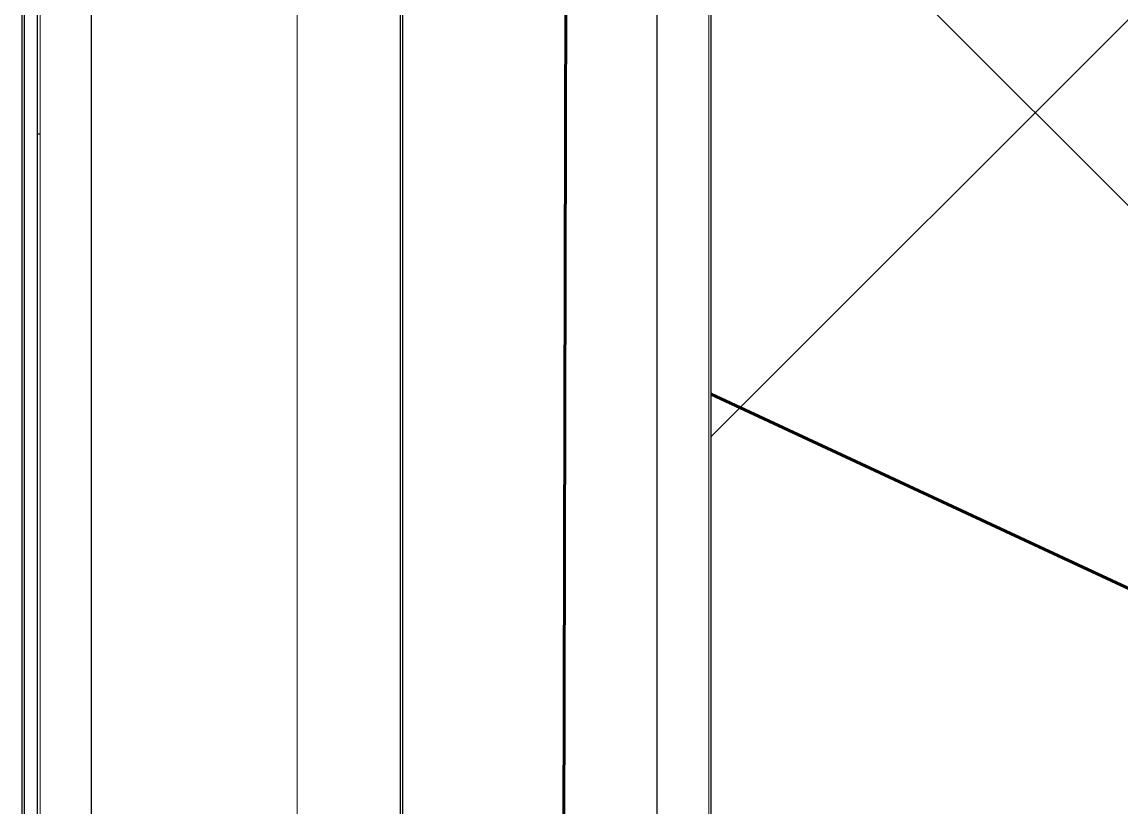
# Model space of a CAD drawing. Header units: millimetres. Extents: x -164500 to 426394, y -23753 to 102118.
# Drawn here: x 107167.7 to 107595.4, y 2626.6 to 2932 of the extents above; entities that cross this region are included whole.
import ezdxf

# ---------------------------------------------------------------- set-up
doc = ezdxf.new("R2010")
doc.units = ezdxf.units.MM
for name, color, linetype, lineweight in [('0) шлифовка', 5, 'Continuous', 60), ('1.4) Плинтус ПЛ-4', 6, 'Continuous', 60), ('5.2) Л-1 Линолеум', 100, 'Continuous', 30), ('7.1) НЗ Стяжка на теплый пол', 160, 'Continuous', 30), ('A-FLOR', 7, 'Continuous', 9), ('A-GENM-3', 7, 'Continuous', 5), ('Оси', 7, 'Continuous', 9)]:
    doc.layers.add(name, color=color, linetype=linetype, lineweight=lineweight)
doc.layers.add('2) защита вин плитк', color=6, linetype='Continuous')
doc.layers.add('3.2.1) Нал-ой пол 4 вып', color=3, linetype='Continuous')

# ---------------------------------------------------------------- blocks, each defined once
blk = doc.blocks.new('Рисунок_горы - Рисунок_горы-31934381-Объем проектирования 1 этажа')
at = {"layer": 'A-GENM-3'}
for p, q in [((107109, 5509.4), (107109, 170.32)), ((107109, 3083.45), (107109, 3033.81)), ((107109, 3033.81), (107109, 3083.45)), ((107109, 3033.81), (107109, 3004.08)), ((107109, 3004.08), (107109, 3033.81)), ((107109, 2625.28), (107109, 2998.2)), ((107109, 2972.51), (107109, 2902.91)), ((107109, 2902.91), (107109, 2510.33))]:
    blk.add_line(p, q, dxfattribs=at)
for points, knots in [([(107109, 3004.08), (107109, 3004.08), (107109, 2992.62), (107109, 2987.65), (107109, 2972.51)], [0.125, 0.125, 0.125, 0.125, 0.12500001, 0.1875, 0.1875, 0.1875, 0.1875]), ([(107109, 2998.2), (107109, 2998.2), (107109, 2997.66), (107109, 2997.06), (107109, 2996.39)], [0.835820896, 0.835820896, 0.835820896, 0.835820896, 0.835820906, 0.837321988, 0.837321988, 0.837321988, 0.837321988])]:
    blk.add_open_spline(points, degree=3, knots=knots, dxfattribs=at)
for points in [[(107109, 2999.65), (107109, 3001.03), (107109, 3002.49), (107109, 3004.08)], [(107109, 2999.62), (107109, 2999.63), (107109, 2999.64), (107109, 2999.65)], [(107109, 2999.59), (107109, 2999.6), (107109, 2999.61), (107109, 2999.62)], [(107109, 2999.58), (107109, 2999.58), (107109, 2999.59), (107109, 2999.59)], [(107109, 2999.55), (107109, 2999.56), (107109, 2999.57), (107109, 2999.58)], [(107109, 2999.52), (107109, 2999.53), (107109, 2999.54), (107109, 2999.55)], [(107109, 2999.47), (107109, 2999.49), (107109, 2999.5), (107109, 2999.52)], [(107109, 2999.43), (107109, 2999.44), (107109, 2999.46), (107109, 2999.47)], [(107109, 2999.37), (107109, 2999.39), (107109, 2999.41), (107109, 2999.43)], [(107109, 2999.32), (107109, 2999.34), (107109, 2999.35), (107109, 2999.37)], [(107109, 2999.29), (107109, 2999.3), (107109, 2999.31), (107109, 2999.32)], [(107109, 2999.15), (107109, 2999.2), (107109, 2999.24), (107109, 2999.29)], [(107109, 2999.09), (107109, 2999.11), (107109, 2999.13), (107109, 2999.15)], [(107109, 2999.06), (107109, 2999.07), (107109, 2999.08), (107109, 2999.09)], [(107109, 2998.84), (107109, 2998.91), (107109, 2998.99), (107109, 2999.06)], [(107109, 2998.81), (107109, 2998.82), (107109, 2998.83), (107109, 2998.84)], [(107109, 2998.77), (107109, 2998.78), (107109, 2998.8), (107109, 2998.81)], [(107109, 2998.22), (107109, 2998.4), (107109, 2998.58), (107109, 2998.77)], [(107109, 2998.02), (107109, 2998.08), (107109, 2998.15), (107109, 2998.22)], [(107109, 2997.97), (107109, 2997.99), (107109, 2998), (107109, 2998.02)], [(107109, 2997.93), (107109, 2997.95), (107109, 2997.96), (107109, 2997.97)], [(107109, 2997.9), (107109, 2997.91), (107109, 2997.92), (107109, 2997.93)], [(107109, 2997.86), (107109, 2997.87), (107109, 2997.89), (107109, 2997.9)], [(107109, 2997.2), (107109, 2997.42), (107109, 2997.64), (107109, 2997.86)], [(107109, 2997.17), (107109, 2997.18), (107109, 2997.19), (107109, 2997.2)], [(107109, 2997.14), (107109, 2997.15), (107109, 2997.16), (107109, 2997.17)], [(107109, 2997.13), (107109, 2997.13), (107109, 2997.14), (107109, 2997.14)], [(107109, 2997.1), (107109, 2997.11), (107109, 2997.12), (107109, 2997.13)], [(107109, 2997.07), (107109, 2997.08), (107109, 2997.09), (107109, 2997.1)], [(107109, 2997.04), (107109, 2997.05), (107109, 2997.06), (107109, 2997.07)], [(107109, 2997.01), (107109, 2997.02), (107109, 2997.03), (107109, 2997.04)], [(107109, 2996.99), (107109, 2997), (107109, 2997.01), (107109, 2997.01)], [(107109, 2996.94), (107109, 2996.96), (107109, 2996.97), (107109, 2996.99)], [(107109, 2996.89), (107109, 2996.91), (107109, 2996.93), (107109, 2996.94)], [(107109, 2996.86), (107109, 2996.87), (107109, 2996.88), (107109, 2996.89)], [(107109, 2996.74), (107109, 2996.78), (107109, 2996.82), (107109, 2996.86)], [(107109, 2996.6), (107109, 2996.64), (107109, 2996.69), (107109, 2996.74)], [(107109, 2996.58), (107109, 2996.59), (107109, 2996.59), (107109, 2996.6)], [(107109, 2996.57), (107109, 2996.57), (107109, 2996.58), (107109, 2996.58)], [(107109, 2996.32), (107109, 2996.4), (107109, 2996.49), (107109, 2996.57)], [(107109, 2996.39), (107109, 2996.34), (107109, 2996.29), (107109, 2996.25)], [(107109, 2996.31), (107109, 2996.31), (107109, 2996.32), (107109, 2996.32)], [(107109, 2996.29), (107109, 2996.3), (107109, 2996.3), (107109, 2996.31)], [(107109, 2996.28), (107109, 2996.28), (107109, 2996.29), (107109, 2996.29)], [(107109, 2996.27), (107109, 2996.27), (107109, 2996.28), (107109, 2996.28)], [(107109, 2996.25), (107109, 2996.26), (107109, 2996.26), (107109, 2996.27)], [(107109, 2996.25), (107109, 2996.24), (107109, 2996.23), (107109, 2996.22)], [(107109, 2996.24), (107109, 2996.24), (107109, 2996.25), (107109, 2996.25)], [(107109, 2996.22), (107109, 2996.23), (107109, 2996.23), (107109, 2996.24)], [(107109, 2996.22), (107109, 2996.21), (107109, 2996.2), (107109, 2996.18)], [(107109, 2996.21), (107109, 2996.22), (107109, 2996.22), (107109, 2996.22)], [(107109, 2996.2), (107109, 2996.2), (107109, 2996.21), (107109, 2996.21)], [(107109, 2996.18), (107109, 2996.19), (107109, 2996.19), (107109, 2996.2)], [(107109, 2996.18), (107109, 2996.17), (107109, 2996.16), (107109, 2996.15)], [(107109, 2996.17), (107109, 2996.17), (107109, 2996.18), (107109, 2996.18)], [(107109, 2996.16), (107109, 2996.16), (107109, 2996.17), (107109, 2996.17)], [(107109, 2996.14), (107109, 2996.15), (107109, 2996.15), (107109, 2996.16)], [(107109, 2996.15), (107109, 2996.14), (107109, 2996.14), (107109, 2996.13)], [(107109, 2996.13), (107109, 2996.13), (107109, 2996.14), (107109, 2996.14)], [(107109, 2996.13), (107109, 2995.83), (107109, 2995.53), (107109, 2995.21)], [(107109, 2996.11), (107109, 2996.12), (107109, 2996.12), (107109, 2996.13)], [(107109, 2996.1), (107109, 2996.11), (107109, 2996.11), (107109, 2996.11)], [(107109, 2996.09), (107109, 2996.09), (107109, 2996.1), (107109, 2996.1)], [(107109, 2996.07), (107109, 2996.08), (107109, 2996.08), (107109, 2996.09)], [(107109, 2996.06), (107109, 2996.06), (107109, 2996.07), (107109, 2996.07)], [(107109, 2996.05), (107109, 2996.05), (107109, 2996.06), (107109, 2996.06)], [(107109, 2996.03), (107109, 2996.04), (107109, 2996.04), (107109, 2996.05)], [(107109, 2996.02), (107109, 2996.02), (107109, 2996.03), (107109, 2996.03)], [(107109, 2996), (107109, 2996.01), (107109, 2996.01), (107109, 2996.02)], [(107109, 2995.99), (107109, 2996), (107109, 2996), (107109, 2996)], [(107109, 2995.98), (107109, 2995.98), (107109, 2995.99), (107109, 2995.99)], [(107109, 2995.96), (107109, 2995.97), (107109, 2995.97), (107109, 2995.98)], [(107109, 2995.95), (107109, 2995.95), (107109, 2995.96), (107109, 2995.96)], [(107109, 2995.94), (107109, 2995.94), (107109, 2995.95), (107109, 2995.95)], [(107109, 2995.92), (107109, 2995.93), (107109, 2995.93), (107109, 2995.94)], [(107109, 2995.91), (107109, 2995.91), (107109, 2995.92), (107109, 2995.92)], [(107109, 2995.9), (107109, 2995.9), (107109, 2995.9), (107109, 2995.91)], [(107109, 2995.88), (107109, 2995.89), (107109, 2995.89), (107109, 2995.9)], [(107109, 2995.87), (107109, 2995.87), (107109, 2995.88), (107109, 2995.88)], [(107109, 2995.85), (107109, 2995.86), (107109, 2995.86), (107109, 2995.87)], [(107109, 2995.84), (107109, 2995.85), (107109, 2995.85), (107109, 2995.85)], [(107109, 2991.95), (107109, 2993.24), (107109, 2994.52), (107109, 2995.84)], [(107109, 2995.21), (107109, 2995.2), (107109, 2995.2), (107109, 2995.19)], [(107109, 2995.19), (107109, 2995.18), (107109, 2995.17), (107109, 2995.17)], [(107109, 2995.17), (107109, 2995.16), (107109, 2995.15), (107109, 2995.14)], [(107109, 2995.14), (107109, 2995.14), (107109, 2995.14), (107109, 2995.13)], [(107109, 2995.13), (107109, 2995.12), (107109, 2995.1), (107109, 2995.09)], [(107109, 2995.09), (107109, 2994.75), (107109, 2994.39), (107109, 2994.03)], [(107109, 2994.03), (107109, 2993.95), (107109, 2993.87), (107109, 2993.79)], [(107109, 2993.79), (107109, 2993.77), (107109, 2993.76), (107109, 2993.75)], [(107109, 2993.75), (107109, 2993.74), (107109, 2993.73), (107109, 2993.73)], [(107109, 2993.73), (107109, 2993.66), (107109, 2993.6), (107109, 2993.54)], [(107109, 2993.54), (107109, 2993.53), (107109, 2993.52), (107109, 2993.52)], [(107109, 2993.52), (107109, 2993.5), (107109, 2993.48), (107109, 2993.47)], [(107109, 2993.47), (107109, 2993.43), (107109, 2993.38), (107109, 2993.34)], [(107109, 2993.34), (107109, 2993.33), (107109, 2993.33), (107109, 2993.32)], [(107109, 2993.32), (107109, 2993.3), (107109, 2993.29), (107109, 2993.28)], [(107109, 2993.28), (107109, 2993.26), (107109, 2993.25), (107109, 2993.23)], [(107109, 2993.23), (107109, 2993.22), (107109, 2993.2), (107109, 2993.19)], [(107109, 2993.19), (107109, 2993.18), (107109, 2993.17), (107109, 2993.15)], [(107109, 2993.15), (107109, 2993.15), (107109, 2993.14), (107109, 2993.13)], [(107109, 2993.13), (107109, 2993.12), (107109, 2993.11), (107109, 2993.1)], [(107109, 2993.1), (107109, 2993.1), (107109, 2993.1), (107109, 2993.09)], [(107109, 2993.09), (107109, 2993.08), (107109, 2993.07), (107109, 2993.07)], [(107109, 2993.07), (107109, 2993.06), (107109, 2993.05), (107109, 2993.04)], [(107109, 2993.04), (107109, 2991.82), (107109, 2990.5), (107109, 2989.13)], [(107109, 2991.92), (107109, 2991.93), (107109, 2991.94), (107109, 2991.95)], [(107109, 2991.89), (107109, 2991.9), (107109, 2991.91), (107109, 2991.92)], [(107109, 2991.88), (107109, 2991.89), (107109, 2991.89), (107109, 2991.89)], [(107109, 2991.85), (107109, 2991.86), (107109, 2991.87), (107109, 2991.88)], [(107109, 2991.83), (107109, 2991.84), (107109, 2991.85), (107109, 2991.85)], [(107109, 2991.79), (107109, 2991.8), (107109, 2991.81), (107109, 2991.83)], [(107109, 2991.75), (107109, 2991.76), (107109, 2991.77), (107109, 2991.79)], [(107109, 2991.69), (107109, 2991.71), (107109, 2991.73), (107109, 2991.75)], [(107109, 2991.65), (107109, 2991.67), (107109, 2991.68), (107109, 2991.69)], [(107109, 2991.63), (107109, 2991.64), (107109, 2991.64), (107109, 2991.65)], [(107109, 2991.49), (107109, 2991.54), (107109, 2991.58), (107109, 2991.63)], [(107109, 2991.44), (107109, 2991.46), (107109, 2991.48), (107109, 2991.49)], [(107109, 2991.41), (107109, 2991.42), (107109, 2991.43), (107109, 2991.44)], [(107109, 2991.21), (107109, 2991.28), (107109, 2991.35), (107109, 2991.41)], [(107109, 2991.19), (107109, 2991.19), (107109, 2991.2), (107109, 2991.21)], [(107109, 2991.15), (107109, 2991.16), (107109, 2991.17), (107109, 2991.19)], [(107109, 2990.63), (107109, 2990.81), (107109, 2990.98), (107109, 2991.15)], [(107109, 2990.45), (107109, 2990.51), (107109, 2990.57), (107109, 2990.63)], [(107109, 2990.41), (107109, 2990.42), (107109, 2990.43), (107109, 2990.45)], [(107109, 2990.36), (107109, 2990.38), (107109, 2990.39), (107109, 2990.41)], [(107109, 2990.34), (107109, 2990.35), (107109, 2990.36), (107109, 2990.36)], [(107109, 2990.3), (107109, 2990.31), (107109, 2990.32), (107109, 2990.34)], [(107109, 2989.66), (107109, 2989.87), (107109, 2990.09), (107109, 2990.3)], [(107109, 2989.63), (107109, 2989.64), (107109, 2989.65), (107109, 2989.66)], [(107109, 2989.6), (107109, 2989.61), (107109, 2989.62), (107109, 2989.63)], [(107109, 2989.59), (107109, 2989.6), (107109, 2989.6), (107109, 2989.6)], [(107109, 2989.56), (107109, 2989.57), (107109, 2989.58), (107109, 2989.59)], [(107109, 2989.54), (107109, 2989.55), (107109, 2989.55), (107109, 2989.56)], [(107109, 2989.51), (107109, 2989.52), (107109, 2989.53), (107109, 2989.54)], [(107109, 2989.48), (107109, 2989.49), (107109, 2989.5), (107109, 2989.51)], [(107109, 2989.45), (107109, 2989.46), (107109, 2989.47), (107109, 2989.48)], [(107109, 2989.41), (107109, 2989.43), (107109, 2989.44), (107109, 2989.45)], [(107109, 2989.36), (107109, 2989.38), (107109, 2989.39), (107109, 2989.41)], [(107109, 2989.33), (107109, 2989.34), (107109, 2989.35), (107109, 2989.36)], [(107109, 2989.21), (107109, 2989.25), (107109, 2989.29), (107109, 2989.33)], [(107109, 2989.07), (107109, 2989.12), (107109, 2989.16), (107109, 2989.21)], [(107109, 2989.13), (107109, 2989.12), (107109, 2989.12), (107109, 2989.11)], [(107109, 2989.11), (107109, 2989.11), (107109, 2989.11), (107109, 2989.1)], [(107109, 2989.1), (107109, 2989.1), (107109, 2989.09), (107109, 2989.09)], [(107109, 2989.09), (107109, 2989.08), (107109, 2989.08), (107109, 2989.07)], [(107109, 2989.07), (107109, 2989.07), (107109, 2989.06), (107109, 2989.06)], [(107109, 2989.06), (107109, 2989.06), (107109, 2989.07), (107109, 2989.07)], [(107109, 2989.06), (107109, 2989.05), (107109, 2989.05), (107109, 2989.04)], [(107109, 2989.04), (107109, 2989.05), (107109, 2989.05), (107109, 2989.06)], [(107109, 2989.04), (107109, 2989.04), (107109, 2989.03), (107109, 2989.03)], [(107109, 2988.79), (107109, 2988.88), (107109, 2988.96), (107109, 2989.04)], [(107109, 2989.03), (107109, 2989.02), (107109, 2989.02), (107109, 2989.02)], [(107109, 2989.02), (107109, 2989.01), (107109, 2989.01), (107109, 2989)], [(107109, 2989), (107109, 2989), (107109, 2988.99), (107109, 2988.99)], [(107109, 2988.99), (107109, 2988.98), (107109, 2988.98), (107109, 2988.97)], [(107109, 2988.97), (107109, 2988.97), (107109, 2988.96), (107109, 2988.96)], [(107109, 2988.96), (107109, 2988.95), (107109, 2988.95), (107109, 2988.94)], [(107109, 2988.94), (107109, 2988.94), (107109, 2988.93), (107109, 2988.93)], [(107109, 2988.93), (107109, 2988.93), (107109, 2988.92), (107109, 2988.92)], [(107109, 2988.92), (107109, 2988.91), (107109, 2988.91), (107109, 2988.9)], [(107109, 2988.9), (107109, 2988.9), (107109, 2988.89), (107109, 2988.89)], [(107109, 2988.89), (107109, 2988.88), (107109, 2988.88), (107109, 2988.87)], [(107109, 2988.87), (107109, 2988.87), (107109, 2988.86), (107109, 2988.86)], [(107109, 2988.86), (107109, 2988.85), (107109, 2988.85), (107109, 2988.84)], [(107109, 2988.84), (107109, 2988.84), (107109, 2988.83), (107109, 2988.83)], [(107109, 2988.83), (107109, 2988.83), (107109, 2988.82), (107109, 2988.82)], [(107109, 2988.82), (107109, 2988.81), (107109, 2988.81), (107109, 2988.8)], [(107109, 2988.8), (107109, 2988.8), (107109, 2988.79), (107109, 2988.79)], [(107109, 2988.79), (107109, 2988.78), (107109, 2988.78), (107109, 2988.77)], [(107109, 2988.78), (107109, 2988.78), (107109, 2988.79), (107109, 2988.79)], [(107109, 2988.77), (107109, 2988.77), (107109, 2988.78), (107109, 2988.78)], [(107109, 2988.77), (107109, 2988.77), (107109, 2988.76), (107109, 2988.76)], [(107109, 2988.75), (107109, 2988.76), (107109, 2988.76), (107109, 2988.77)], [(107109, 2988.76), (107109, 2988.75), (107109, 2988.75), (107109, 2988.74)], [(107109, 2988.74), (107109, 2988.74), (107109, 2988.75), (107109, 2988.75)], [(107109, 2988.74), (107109, 2988.74), (107109, 2988.73), (107109, 2988.73)], [(107109, 2988.72), (107109, 2988.73), (107109, 2988.73), (107109, 2988.74)], [(107109, 2988.73), (107109, 2988.73), (107109, 2988.72), (107109, 2988.72)], [(107109, 2988.72), (107109, 2988.71), (107109, 2988.71), (107109, 2988.7)], [(107109, 2988.71), (107109, 2988.72), (107109, 2988.72), (107109, 2988.72)], [(107109, 2988.7), (107109, 2988.7), (107109, 2988.71), (107109, 2988.71)], [(107109, 2988.7), (107109, 2988.7), (107109, 2988.69), (107109, 2988.69)], [(107109, 2988.68), (107109, 2988.69), (107109, 2988.69), (107109, 2988.7)], [(107109, 2988.69), (107109, 2988.68), (107109, 2988.68), (107109, 2988.67)], [(107109, 2988.67), (107109, 2988.67), (107109, 2988.68), (107109, 2988.68)], [(107109, 2988.67), (107109, 2988.67), (107109, 2988.66), (107109, 2988.66)], [(107109, 2988.66), (107109, 2988.66), (107109, 2988.66), (107109, 2988.67)], [(107109, 2988.66), (107109, 2988.65), (107109, 2988.65), (107109, 2988.64)], [(107109, 2988.64), (107109, 2988.65), (107109, 2988.65), (107109, 2988.66)], [(107109, 2988.64), (107109, 2988.64), (107109, 2988.63), (107109, 2988.63)], [(107109, 2988.63), (107109, 2988.63), (107109, 2988.64), (107109, 2988.64)], [(107109, 2988.63), (107109, 2988.54), (107109, 2988.46), (107109, 2988.37)], [(107109, 2988.61), (107109, 2988.62), (107109, 2988.62), (107109, 2988.63)], [(107109, 2988.6), (107109, 2988.6), (107109, 2988.61), (107109, 2988.61)], [(107109, 2988.59), (107109, 2988.59), (107109, 2988.6), (107109, 2988.6)], [(107109, 2988.57), (107109, 2988.58), (107109, 2988.58), (107109, 2988.59)], [(107109, 2988.56), (107109, 2988.56), (107109, 2988.57), (107109, 2988.57)], [(107109, 2988.54), (107109, 2988.55), (107109, 2988.55), (107109, 2988.56)], [(107109, 2988.53), (107109, 2988.54), (107109, 2988.54), (107109, 2988.54)], [(107109, 2988.52), (107109, 2988.52), (107109, 2988.53), (107109, 2988.53)], [(107109, 2988.5), (107109, 2988.51), (107109, 2988.51), (107109, 2988.52)], [(107109, 2988.49), (107109, 2988.49), (107109, 2988.5), (107109, 2988.5)], [(107109, 2988.47), (107109, 2988.48), (107109, 2988.48), (107109, 2988.49)], [(107109, 2988.46), (107109, 2988.47), (107109, 2988.47), (107109, 2988.47)], [(107109, 2988.45), (107109, 2988.45), (107109, 2988.46), (107109, 2988.46)], [(107109, 2988.43), (107109, 2988.44), (107109, 2988.44), (107109, 2988.45)], [(107109, 2988.42), (107109, 2988.42), (107109, 2988.43), (107109, 2988.43)], [(107109, 2988.41), (107109, 2988.41), (107109, 2988.41), (107109, 2988.42)], [(107109, 2988.39), (107109, 2988.4), (107109, 2988.4), (107109, 2988.41)], [(107109, 2988.38), (107109, 2988.38), (107109, 2988.39), (107109, 2988.39)], [(107109, 2988.36), (107109, 2988.37), (107109, 2988.37), (107109, 2988.38)], [(107109, 2988.37), (107109, 2988.37), (107109, 2988.36), (107109, 2988.36)], [(107109, 2988.36), (107109, 2988.35), (107109, 2988.35), (107109, 2988.34)], [(107109, 2988.35), (107109, 2988.35), (107109, 2988.36), (107109, 2988.36)], [(107109, 2988.34), (107109, 2988.34), (107109, 2988.34), (107109, 2988.35)], [(107109, 2988.34), (107109, 2988.29), (107109, 2988.25), (107109, 2988.2)], [(107109, 2988.32), (107109, 2988.33), (107109, 2988.33), (107109, 2988.34)], [(107109, 2988.31), (107109, 2988.31), (107109, 2988.32), (107109, 2988.32)], [(107109, 2984.04), (107109, 2985.55), (107109, 2986.96), (107109, 2988.31)], [(107109, 2988.2), (107109, 2988.15), (107109, 2988.11), (107109, 2988.07)], [(107109, 2988.07), (107109, 2988.06), (107109, 2988.05), (107109, 2988.04)], [(107109, 2988.04), (107109, 2988.02), (107109, 2988), (107109, 2987.98)], [(107109, 2987.98), (107109, 2987.97), (107109, 2987.95), (107109, 2987.94)], [(107109, 2987.94), (107109, 2987.93), (107109, 2987.92), (107109, 2987.91)], [(107109, 2987.91), (107109, 2987.9), (107109, 2987.89), (107109, 2987.88)], [(107109, 2987.88), (107109, 2987.87), (107109, 2987.86), (107109, 2987.85)], [(107109, 2987.85), (107109, 2987.84), (107109, 2987.83), (107109, 2987.82)], [(107109, 2987.82), (107109, 2987.81), (107109, 2987.8), (107109, 2987.79)], [(107109, 2987.79), (107109, 2987.79), (107109, 2987.78), (107109, 2987.78)], [(107109, 2987.78), (107109, 2987.77), (107109, 2987.76), (107109, 2987.75)], [(107109, 2987.75), (107109, 2987.74), (107109, 2987.73), (107109, 2987.72)], [(107109, 2987.72), (107109, 2987.49), (107109, 2987.26), (107109, 2987.03)], [(107109, 2987.03), (107109, 2987.02), (107109, 2987), (107109, 2986.99)], [(107109, 2986.99), (107109, 2986.98), (107109, 2986.97), (107109, 2986.96)], [(107109, 2986.96), (107109, 2986.94), (107109, 2986.93), (107109, 2986.92)], [(107109, 2986.92), (107109, 2986.9), (107109, 2986.89), (107109, 2986.87)], [(107109, 2986.87), (107109, 2986.8), (107109, 2986.73), (107109, 2986.66)], [(107109, 2986.66), (107109, 2986.48), (107109, 2986.29), (107109, 2986.1)], [(107109, 2986.1), (107109, 2986.09), (107109, 2986.07), (107109, 2986.06)], [(107109, 2986.06), (107109, 2986.05), (107109, 2986.04), (107109, 2986.03)], [(107109, 2986.03), (107109, 2985.95), (107109, 2985.88), (107109, 2985.81)], [(107109, 2985.81), (107109, 2985.8), (107109, 2985.79), (107109, 2985.78)], [(107109, 2985.78), (107109, 2985.76), (107109, 2985.74), (107109, 2985.72)], [(107109, 2985.72), (107109, 2985.67), (107109, 2985.62), (107109, 2985.57)], [(107109, 2985.57), (107109, 2985.56), (107109, 2985.55), (107109, 2985.54)], [(107109, 2985.54), (107109, 2985.52), (107109, 2985.51), (107109, 2985.49)], [(107109, 2985.49), (107109, 2985.47), (107109, 2985.45), (107109, 2985.43)], [(107109, 2985.43), (107109, 2985.42), (107109, 2985.4), (107109, 2985.39)], [(107109, 2985.39), (107109, 2985.37), (107109, 2985.36), (107109, 2985.34)], [(107109, 2985.34), (107109, 2985.33), (107109, 2985.32), (107109, 2985.31)], [(107109, 2985.31), (107109, 2985.3), (107109, 2985.29), (107109, 2985.28)], [(107109, 2985.28), (107109, 2985.28), (107109, 2985.27), (107109, 2985.27)], [(107109, 2985.27), (107109, 2985.26), (107109, 2985.25), (107109, 2985.24)], [(107109, 2985.24), (107109, 2985.23), (107109, 2985.22), (107109, 2985.21)], [(107109, 2985.21), (107109, 2983.76), (107109, 2982.3), (107109, 2980.85)], [(107109, 2984.01), (107109, 2984.02), (107109, 2984.03), (107109, 2984.04)], [(107109, 2983.98), (107109, 2983.99), (107109, 2984), (107109, 2984.01)], [(107109, 2983.96), (107109, 2983.97), (107109, 2983.97), (107109, 2983.98)], [(107109, 2983.93), (107109, 2983.94), (107109, 2983.95), (107109, 2983.96)], [(107109, 2983.9), (107109, 2983.91), (107109, 2983.92), (107109, 2983.93)], [(107109, 2983.85), (107109, 2983.87), (107109, 2983.89), (107109, 2983.9)], [(107109, 2983.81), (107109, 2983.82), (107109, 2983.84), (107109, 2983.85)], [(107109, 2983.74), (107109, 2983.77), (107109, 2983.79), (107109, 2983.81)], [(107109, 2983.7), (107109, 2983.71), (107109, 2983.73), (107109, 2983.74)], [(107109, 2983.67), (107109, 2983.68), (107109, 2983.69), (107109, 2983.7)], [(107109, 2983.51), (107109, 2983.56), (107109, 2983.61), (107109, 2983.67)], [(107109, 2983.44), (107109, 2983.46), (107109, 2983.49), (107109, 2983.51)], [(107109, 2983.41), (107109, 2983.42), (107109, 2983.43), (107109, 2983.44)], [(107109, 2983.17), (107109, 2983.25), (107109, 2983.33), (107109, 2983.41)], [(107109, 2983.14), (107109, 2983.15), (107109, 2983.16), (107109, 2983.17)], [(107109, 2983.09), (107109, 2983.11), (107109, 2983.12), (107109, 2983.14)], [(107109, 2982.47), (107109, 2982.68), (107109, 2982.89), (107109, 2983.09)], [(107109, 2982.24), (107109, 2982.32), (107109, 2982.4), (107109, 2982.47)], [(107109, 2982.19), (107109, 2982.21), (107109, 2982.23), (107109, 2982.24)], [(107109, 2982.14), (107109, 2982.16), (107109, 2982.18), (107109, 2982.19)], [(107109, 2982.11), (107109, 2982.12), (107109, 2982.13), (107109, 2982.14)], [(107109, 2982.06), (107109, 2982.08), (107109, 2982.09), (107109, 2982.11)], [(107109, 2981.27), (107109, 2981.53), (107109, 2981.8), (107109, 2982.06)], [(107109, 2981.23), (107109, 2981.24), (107109, 2981.26), (107109, 2981.27)], [(107109, 2981.2), (107109, 2981.21), (107109, 2981.22), (107109, 2981.23)], [(107109, 2981.18), (107109, 2981.19), (107109, 2981.19), (107109, 2981.2)], [(107109, 2981.15), (107109, 2981.16), (107109, 2981.17), (107109, 2981.18)], [(107109, 2981.11), (107109, 2981.12), (107109, 2981.14), (107109, 2981.15)], [(107109, 2981.08), (107109, 2981.09), (107109, 2981.1), (107109, 2981.11)], [(107109, 2981.04), (107109, 2981.06), (107109, 2981.07), (107109, 2981.08)], [(107109, 2981.01), (107109, 2981.02), (107109, 2981.03), (107109, 2981.04)], [(107109, 2980.96), (107109, 2980.98), (107109, 2980.99), (107109, 2981.01)], [(107109, 2980.89), (107109, 2980.91), (107109, 2980.94), (107109, 2980.96)], [(107109, 2980.85), (107109, 2980.87), (107109, 2980.88), (107109, 2980.89)], [(107109, 2980.85), (107109, 2980.84), (107109, 2980.84), (107109, 2980.83)], [(107109, 2980.7), (107109, 2980.75), (107109, 2980.8), (107109, 2980.85)], [(107109, 2980.83), (107109, 2980.83), (107109, 2980.82), (107109, 2980.82)], [(107109, 2980.82), (107109, 2980.81), (107109, 2980.81), (107109, 2980.8)], [(107109, 2980.8), (107109, 2980.8), (107109, 2980.79), (107109, 2980.79)], [(107109, 2980.79), (107109, 2980.78), (107109, 2980.78), (107109, 2980.77)], [(107109, 2980.77), (107109, 2980.77), (107109, 2980.76), (107109, 2980.76)], [(107109, 2980.76), (107109, 2980.75), (107109, 2980.75), (107109, 2980.74)], [(107109, 2980.74), (107109, 2980.74), (107109, 2980.73), (107109, 2980.73)], [(107109, 2980.73), (107109, 2980.72), (107109, 2980.72), (107109, 2980.71)], [(107109, 2980.71), (107109, 2980.71), (107109, 2980.7), (107109, 2980.7)], [(107109, 2980.7), (107109, 2980.69), (107109, 2980.69), (107109, 2980.68)], [(107109, 2980.52), (107109, 2980.58), (107109, 2980.64), (107109, 2980.7)], [(107109, 2980.68), (107109, 2980.68), (107109, 2980.67), (107109, 2980.67)], [(107109, 2980.67), (107109, 2980.66), (107109, 2980.66), (107109, 2980.65)], [(107109, 2980.65), (107109, 2980.65), (107109, 2980.64), (107109, 2980.64)], [(107109, 2980.64), (107109, 2980.63), (107109, 2980.63), (107109, 2980.62)], [(107109, 2980.62), (107109, 2980.62), (107109, 2980.61), (107109, 2980.61)], [(107109, 2980.61), (107109, 2980.6), (107109, 2980.6), (107109, 2980.59)], [(107109, 2980.59), (107109, 2980.59), (107109, 2980.58), (107109, 2980.58)], [(107109, 2980.58), (107109, 2980.57), (107109, 2980.57), (107109, 2980.56)], [(107109, 2980.56), (107109, 2980.56), (107109, 2980.55), (107109, 2980.55)], [(107109, 2980.55), (107109, 2980.54), (107109, 2980.54), (107109, 2980.53)], [(107109, 2980.53), (107109, 2980.53), (107109, 2980.52), (107109, 2980.52)], [(107109, 2980.52), (107109, 2980.51), (107109, 2980.51), (107109, 2980.5)], [(107109, 2980.51), (107109, 2980.51), (107109, 2980.52), (107109, 2980.52)], [(107109, 2980.49), (107109, 2980.49), (107109, 2980.5), (107109, 2980.51)], [(107109, 2980.5), (107109, 2980.5), (107109, 2980.49), (107109, 2980.49)], [(107109, 2980.49), (107109, 2980.48), (107109, 2980.48), (107109, 2980.47)], [(107109, 2980.17), (107109, 2980.28), (107109, 2980.38), (107109, 2980.49)], [(107109, 2980.47), (107109, 2980.47), (107109, 2980.46), (107109, 2980.46)], [(107109, 2980.46), (107109, 2980.45), (107109, 2980.45), (107109, 2980.44)], [(107109, 2980.44), (107109, 2980.44), (107109, 2980.43), (107109, 2980.43)], [(107109, 2980.43), (107109, 2980.42), (107109, 2980.42), (107109, 2980.41)], [(107109, 2980.41), (107109, 2980.41), (107109, 2980.4), (107109, 2980.4)], [(107109, 2980.4), (107109, 2980.39), (107109, 2980.39), (107109, 2980.38)], [(107109, 2980.38), (107109, 2980.38), (107109, 2980.37), (107109, 2980.37)], [(107109, 2980.37), (107109, 2980.36), (107109, 2980.36), (107109, 2980.35)], [(107109, 2980.35), (107109, 2980.35), (107109, 2980.34), (107109, 2980.34)], [(107109, 2980.34), (107109, 2980.33), (107109, 2980.33), (107109, 2980.32)], [(107109, 2980.32), (107109, 2980.23), (107109, 2980.14), (107109, 2980.05)], [(107109, 2980.15), (107109, 2980.16), (107109, 2980.17), (107109, 2980.17)], [(107109, 2980.14), (107109, 2980.14), (107109, 2980.15), (107109, 2980.15)], [(107109, 2980.12), (107109, 2980.12), (107109, 2980.13), (107109, 2980.14)], [(107109, 2980.1), (107109, 2980.11), (107109, 2980.11), (107109, 2980.12)], [(107109, 2980.08), (107109, 2980.09), (107109, 2980.09), (107109, 2980.1)], [(107109, 2980.07), (107109, 2980.07), (107109, 2980.08), (107109, 2980.08)], [(107109, 2980.05), (107109, 2980.05), (107109, 2980.06), (107109, 2980.07)], [(107109, 2980.05), (107109, 2980.05), (107109, 2980.04), (107109, 2980.04)], [(107109, 2980.03), (107109, 2980.04), (107109, 2980.04), (107109, 2980.05)], [(107109, 2980.04), (107109, 2980.03), (107109, 2980.03), (107109, 2980.02)], [(107109, 2980.01), (107109, 2980.02), (107109, 2980.02), (107109, 2980.03)], [(107109, 2980.02), (107109, 2979.97), (107109, 2979.92), (107109, 2979.87)], [(107109, 2979.99), (107109, 2980), (107109, 2980.01), (107109, 2980.01)], [(107109, 2979.98), (107109, 2979.98), (107109, 2979.99), (107109, 2979.99)], [(107109, 2979.96), (107109, 2979.96), (107109, 2979.97), (107109, 2979.98)], [(107109, 2979.94), (107109, 2979.95), (107109, 2979.95), (107109, 2979.96)], [(107109, 2979.92), (107109, 2979.93), (107109, 2979.93), (107109, 2979.94)], [(107109, 2979.9), (107109, 2979.91), (107109, 2979.92), (107109, 2979.92)], [(107109, 2977.49), (107109, 2978.33), (107109, 2979.13), (107109, 2979.9)], [(107109, 2979.87), (107109, 2979.83), (107109, 2979.78), (107109, 2979.74)], [(107109, 2979.74), (107109, 2979.73), (107109, 2979.72), (107109, 2979.71)], [(107109, 2979.71), (107109, 2979.69), (107109, 2979.67), (107109, 2979.65)], [(107109, 2979.65), (107109, 2979.63), (107109, 2979.62), (107109, 2979.6)], [(107109, 2979.6), (107109, 2979.59), (107109, 2979.58), (107109, 2979.57)], [(107109, 2979.57), (107109, 2979.56), (107109, 2979.55), (107109, 2979.54)], [(107109, 2979.54), (107109, 2979.53), (107109, 2979.52), (107109, 2979.51)], [(107109, 2979.51), (107109, 2979.5), (107109, 2979.49), (107109, 2979.48)], [(107109, 2979.48), (107109, 2979.47), (107109, 2979.46), (107109, 2979.45)], [(107109, 2979.45), (107109, 2979.45), (107109, 2979.44), (107109, 2979.44)], [(107109, 2979.44), (107109, 2979.43), (107109, 2979.42), (107109, 2979.41)], [(107109, 2979.41), (107109, 2979.4), (107109, 2979.39), (107109, 2979.38)], [(107109, 2979.38), (107109, 2979.15), (107109, 2978.92), (107109, 2978.68)], [(107109, 2978.68), (107109, 2978.67), (107109, 2978.65), (107109, 2978.64)], [(107109, 2978.64), (107109, 2978.63), (107109, 2978.62), (107109, 2978.61)], [(107109, 2978.61), (107109, 2978.6), (107109, 2978.58), (107109, 2978.57)], [(107109, 2978.57), (107109, 2978.55), (107109, 2978.54), (107109, 2978.52)], [(107109, 2978.52), (107109, 2978.45), (107109, 2978.38), (107109, 2978.32)], [(107109, 2978.32), (107109, 2978.13), (107109, 2977.94), (107109, 2977.76)], [(107109, 2977.76), (107109, 2977.74), (107109, 2977.73), (107109, 2977.72)], [(107109, 2977.72), (107109, 2977.71), (107109, 2977.7), (107109, 2977.69)], [(107109, 2977.69), (107109, 2977.61), (107109, 2977.54), (107109, 2977.47)], [(107109, 2977.45), (107109, 2977.46), (107109, 2977.48), (107109, 2977.49)], [(107109, 2977.47), (107109, 2977.46), (107109, 2977.45), (107109, 2977.44)], [(107109, 2977.41), (107109, 2977.42), (107109, 2977.44), (107109, 2977.45)], [(107109, 2977.44), (107109, 2977.42), (107109, 2977.4), (107109, 2977.38)], [(107109, 2977.39), (107109, 2977.4), (107109, 2977.4), (107109, 2977.41)], [(107109, 2977.35), (107109, 2977.37), (107109, 2977.38), (107109, 2977.39)], [(107109, 2977.38), (107109, 2977.33), (107109, 2977.28), (107109, 2977.24)], [(107109, 2977.31), (107109, 2977.33), (107109, 2977.34), (107109, 2977.35)], [(107109, 2977.26), (107109, 2977.27), (107109, 2977.29), (107109, 2977.31)], [(107109, 2977.2), (107109, 2977.22), (107109, 2977.24), (107109, 2977.26)], [(107109, 2977.24), (107109, 2977.23), (107109, 2977.22), (107109, 2977.21)], [(107109, 2977.21), (107109, 2977.19), (107109, 2977.18), (107109, 2977.16)], [(107109, 2977.12), (107109, 2977.14), (107109, 2977.17), (107109, 2977.2)], [(107109, 2977.16), (107109, 2977.14), (107109, 2977.12), (107109, 2977.11)], [(107109, 2977.06), (107109, 2977.08), (107109, 2977.1), (107109, 2977.12)], [(107109, 2977.11), (107109, 2977.09), (107109, 2977.08), (107109, 2977.06)], [(107109, 2977.06), (107109, 2977.05), (107109, 2977.03), (107109, 2977.02)], [(107109, 2977.02), (107109, 2977.03), (107109, 2977.05), (107109, 2977.06)], [(107109, 2977.02), (107109, 2977.01), (107109, 2977), (107109, 2976.99)], [(107109, 2976.82), (107109, 2976.89), (107109, 2976.96), (107109, 2977.02)], [(107109, 2976.99), (107109, 2976.98), (107109, 2976.97), (107109, 2976.96)], [(107109, 2976.96), (107109, 2976.96), (107109, 2976.95), (107109, 2976.95)], [(107109, 2976.95), (107109, 2976.94), (107109, 2976.93), (107109, 2976.92)], [(107109, 2976.92), (107109, 2976.91), (107109, 2976.9), (107109, 2976.89)], [(107109, 2976.89), (107109, 2975.5), (107109, 2974.15), (107109, 2972.9)], [(107109, 2976.74), (107109, 2976.77), (107109, 2976.8), (107109, 2976.82)], [(107109, 2976.7), (107109, 2976.72), (107109, 2976.73), (107109, 2976.74)], [(107109, 2976.41), (107109, 2976.51), (107109, 2976.61), (107109, 2976.7)], [(107109, 2976.37), (107109, 2976.38), (107109, 2976.39), (107109, 2976.41)], [(107109, 2976.31), (107109, 2976.33), (107109, 2976.35), (107109, 2976.37)], [(107109, 2975.53), (107109, 2975.79), (107109, 2976.05), (107109, 2976.31)], [(107109, 2975.24), (107109, 2975.34), (107109, 2975.44), (107109, 2975.53)], [(107109, 2975.18), (107109, 2975.2), (107109, 2975.22), (107109, 2975.24)], [(107109, 2975.12), (107109, 2975.14), (107109, 2975.16), (107109, 2975.18)], [(107109, 2975.08), (107109, 2975.09), (107109, 2975.1), (107109, 2975.12)], [(107109, 2975.01), (107109, 2975.03), (107109, 2975.05), (107109, 2975.08)], [(107109, 2974.01), (107109, 2974.35), (107109, 2974.69), (107109, 2975.01)], [(107109, 2973.97), (107109, 2973.99), (107109, 2974), (107109, 2974.01)], [(107109, 2973.93), (107109, 2973.94), (107109, 2973.96), (107109, 2973.97)], [(107109, 2973.91), (107109, 2973.91), (107109, 2973.92), (107109, 2973.93)], [(107109, 2973.86), (107109, 2973.88), (107109, 2973.89), (107109, 2973.91)], [(107109, 2973.82), (107109, 2973.83), (107109, 2973.85), (107109, 2973.86)], [(107109, 2973.78), (107109, 2973.79), (107109, 2973.8), (107109, 2973.82)], [(107109, 2973.73), (107109, 2973.75), (107109, 2973.76), (107109, 2973.78)], [(107109, 2973.69), (107109, 2973.7), (107109, 2973.72), (107109, 2973.73)], [(107109, 2973.62), (107109, 2973.64), (107109, 2973.67), (107109, 2973.69)], [(107109, 2973.54), (107109, 2973.56), (107109, 2973.59), (107109, 2973.62)], [(107109, 2973.49), (107109, 2973.51), (107109, 2973.52), (107109, 2973.54)], [(107109, 2973.29), (107109, 2973.36), (107109, 2973.43), (107109, 2973.49)], [(107109, 2973.07), (107109, 2973.15), (107109, 2973.22), (107109, 2973.29)], [(107109, 2973.05), (107109, 2973.06), (107109, 2973.06), (107109, 2973.07)], [(107109, 2973.03), (107109, 2973.04), (107109, 2973.04), (107109, 2973.05)], [(107109, 2972.62), (107109, 2972.76), (107109, 2972.89), (107109, 2973.03)], [(107109, 2972.9), (107109, 2972.89), (107109, 2972.89), (107109, 2972.89)], [(107109, 2972.89), (107109, 2972.88), (107109, 2972.88), (107109, 2972.87)], [(107109, 2972.87), (107109, 2972.87), (107109, 2972.86), (107109, 2972.86)], [(107109, 2972.86), (107109, 2972.86), (107109, 2972.85), (107109, 2972.85)], [(107109, 2972.85), (107109, 2972.84), (107109, 2972.84), (107109, 2972.83)], [(107109, 2972.83), (107109, 2972.83), (107109, 2972.83), (107109, 2972.82)], [(107109, 2972.82), (107109, 2972.82), (107109, 2972.81), (107109, 2972.81)], [(107109, 2972.81), (107109, 2972.8), (107109, 2972.8), (107109, 2972.8)], [(107109, 2972.8), (107109, 2972.79), (107109, 2972.79), (107109, 2972.78)], [(107109, 2972.78), (107109, 2972.78), (107109, 2972.77), (107109, 2972.77)], [(107109, 2972.77), (107109, 2972.77), (107109, 2972.76), (107109, 2972.76)], [(107109, 2972.76), (107109, 2972.75), (107109, 2972.75), (107109, 2972.74)], [(107109, 2972.74), (107109, 2972.74), (107109, 2972.74), (107109, 2972.73)], [(107109, 2972.73), (107109, 2972.73), (107109, 2972.72), (107109, 2972.72)], [(107109, 2972.72), (107109, 2972.71), (107109, 2972.71), (107109, 2972.7)], [(107109, 2972.7), (107109, 2972.7), (107109, 2972.7), (107109, 2972.69)], [(107109, 2972.69), (107109, 2972.69), (107109, 2972.68), (107109, 2972.68)], [(107109, 2972.68), (107109, 2972.67), (107109, 2972.67), (107109, 2972.67)], [(107109, 2972.67), (107109, 2972.66), (107109, 2972.66), (107109, 2972.65)], [(107109, 2972.65), (107109, 2972.65), (107109, 2972.64), (107109, 2972.64)], [(107109, 2972.64), (107109, 2972.64), (107109, 2972.63), (107109, 2972.63)], [(107109, 2972.63), (107109, 2972.62), (107109, 2972.62), (107109, 2972.61)], [(107109, 2972.6), (107109, 2972.61), (107109, 2972.62), (107109, 2972.62)], [(107109, 2972.61), (107109, 2972.61), (107109, 2972.61), (107109, 2972.6)], [(107109, 2972.6), (107109, 2972.6), (107109, 2972.59), (107109, 2972.59)], [(107109, 2972.58), (107109, 2972.59), (107109, 2972.59), (107109, 2972.6)], [(107109, 2972.59), (107109, 2972.58), (107109, 2972.58), (107109, 2972.58)], [(107109, 2972.58), (107109, 2972.57), (107109, 2972.57), (107109, 2972.56)], [(107109, 2972.56), (107109, 2972.56), (107109, 2972.57), (107109, 2972.58)], [(107109, 2972.56), (107109, 2972.56), (107109, 2972.55), (107109, 2972.55)], [(107109, 2972.53), (107109, 2972.54), (107109, 2972.55), (107109, 2972.56)], [(107109, 2972.55), (107109, 2972.55), (107109, 2972.54), (107109, 2972.54)], [(107109, 2972.54), (107109, 2972.53), (107109, 2972.53), (107109, 2972.52)], [(107109, 2972.52), (107109, 2972.52), (107109, 2972.52), (107109, 2972.51)], [(107109, 2972.51), (107109, 2972.51), (107109, 2972.51), (107109, 2972.51)]]:
    blk.add_open_spline(points, degree=3, dxfattribs=at)

msp = doc.modelspace()

# ---------------------------------------------------------------- hatches: boundary and pattern name
at = {"layer": '0) шлифовка', "true_color": 0x2776bb}
h = msp.add_hatch(dxfattribs=at)
h.set_pattern_fill('ANSI31', color=152, scale=222, angle=110)
h.paths.add_polyline_path([(109674.038, 10121.05), (107435.702, 10126.305), (107435.702, 2344.938), (107858.702, 2344.938), (107858.702, 2351.938), (107928.702, 2351.938), (107973.702, 2343.938), (107973.702, 2313.938), (107963.702, 2263.938), (107928.702, 2263.938), (107928.702, 2255.938), (107858.702, 2255.938), (107515.702, 2262.938), (107515.702, 2228.095), (109613.702, 2223.17), (109613.702, 2262.938), (109368.702, 2262.938), (109368.702, 2255.938), (109298.702, 2255.938), (109263.702, 2263.938), (109263.702, 2313.938), (109253.702, 2313.938), (109253.702, 2343.938), (109298.702, 2343.938), (109298.702, 2351.938), (109368.702, 2351.938), (109655.787, 2346.13)])
at = {"layer": '2) защита вин плитк'}
h = msp.add_hatch(dxfattribs=at)
h.set_pattern_fill('ANSI31', color=256, scale=222)
h.paths.add_polyline_path([(109674.038, 10121.05), (107435.702, 10126.305), (107435.702, 2344.938), (107858.702, 2344.938), (107858.702, 2351.938), (107928.702, 2351.938), (107973.702, 2343.938), (107973.702, 2313.938), (107963.702, 2263.938), (107928.702, 2263.938), (107928.702, 2255.938), (107858.702, 2255.938), (107515.702, 2262.938), (107515.702, 2228.095), (109613.702, 2223.17), (109613.702, 2262.938), (109368.702, 2262.938), (109368.702, 2255.938), (109298.702, 2255.938), (109263.702, 2263.938), (109263.702, 2313.938), (109253.702, 2313.938), (109253.702, 2343.938), (109298.702, 2343.938), (109298.702, 2351.938), (109368.702, 2351.938), (109655.787, 2346.13)])
at = {"layer": '3.2.1) Нал-ой пол 4 вып'}
h = msp.add_hatch(dxfattribs=at)
h.set_pattern_fill('ANSI31', color=256, scale=300)
h.paths.add_polyline_path([(109674.038, 10148.887), (107435.702, 10154.141), (107435.702, 2372.774), (107858.702, 2372.774), (107858.702, 2379.774), (107928.702, 2379.774), (107973.702, 2371.774), (107973.702, 2341.774), (107963.702, 2291.774), (107928.702, 2291.774), (107928.702, 2283.774), (107858.702, 2283.774), (107515.702, 2290.774), (107515.702, 2255.932), (109613.702, 2251.007), (109613.702, 2290.774), (109368.702, 2290.774), (109368.702, 2283.774), (109298.702, 2283.774), (109263.702, 2291.774), (109263.702, 2341.774), (109253.702, 2341.774), (109253.702, 2371.774), (109298.702, 2371.774), (109298.702, 2379.774), (109368.702, 2379.774), (109655.787, 2373.966)])
at = {"layer": '5.2) Л-1 Линолеум'}
h = msp.add_hatch(dxfattribs=at)
h.set_pattern_fill('ANSI37', color=256, scale=300)
h.paths.add_polyline_path([(109674.038, 10148.887), (107435.702, 10154.141), (107435.702, 2372.774), (107858.702, 2372.774), (107858.702, 2379.774), (107928.702, 2379.774), (107973.702, 2371.774), (107973.702, 2341.774), (107963.702, 2291.774), (107928.702, 2291.774), (107928.702, 2283.774), (107858.702, 2283.774), (107515.702, 2290.774), (107515.702, 2255.932), (109613.702, 2251.007), (109613.702, 2290.774), (109368.702, 2290.774), (109368.702, 2283.774), (109298.702, 2283.774), (109263.702, 2291.774), (109263.702, 2341.774), (109253.702, 2341.774), (109253.702, 2371.774), (109298.702, 2371.774), (109298.702, 2379.774), (109368.702, 2379.774), (109655.787, 2373.966)])
at = {"layer": '7.1) НЗ Стяжка на теплый пол'}
h = msp.add_hatch(dxfattribs=at)
h.set_pattern_fill('ANSI31', color=256, scale=333)
h.paths.add_polyline_path([(109674.038, 10121.05), (107435.702, 10126.305), (107435.702, 2344.938), (107858.702, 2344.938), (107858.702, 2351.938), (107928.702, 2351.938), (107973.702, 2343.938), (107973.702, 2313.938), (107963.702, 2263.938), (107928.702, 2263.938), (107928.702, 2255.938), (107858.702, 2255.938), (107515.702, 2262.938), (107515.702, 2228.095), (109613.702, 2223.17), (109613.702, 2262.938), (109368.702, 2262.938), (109368.702, 2255.938), (109298.702, 2255.938), (109263.702, 2263.938), (109263.702, 2313.938), (109253.702, 2313.938), (109253.702, 2343.938), (109298.702, 2343.938), (109298.702, 2351.938), (109368.702, 2351.938), (109655.787, 2346.13)])

# ---------------------------------------------------------------- linework, layer by layer
for p, q in [((107194.702, 13.938), (107194.702, 10463.938)), ((107414.702, 2263.938), (107414.702, 10463.938)), ((107314.702, 10253.938), (107314.702, 24.438)), ((107315.702, 24.438), (107315.702, 10253.938)), ((107435.702, 2344.938), (107435.702, 10242.938)), ((107167.669, 3332.568), (107167.669, 2435.051)), ((107168.669, 2435.051), (107168.669, 3332.568)), ((107173.702, 2888.525), (107174.702, 2888.525))]:
    msp.add_line(p, q)
at = {"flags": 128}
msp.add_lwpolyline([(109655.498, 2223.072), (109674.038, 10121.05), (107396.044, 10126.398), (107377.504, 2228.42)], close=True, dxfattribs=at)
for points in [[(107173.702, 2486.166), (107173.702, 2721.53), (107173.702, 2957.047), (107173.702, 3192.719)], [(107167.669, 2887.459), (107167.669, 2767.055), (107167.669, 2563.495), (107167.669, 2435.051)], [(107168.669, 2435.051), (107168.669, 2563.495), (107168.669, 2767.055), (107168.669, 2887.459)], [(107173.702, 2432.128), (107173.702, 2658.024), (107173.702, 2810.156), (107173.702, 2888.525)]]:
    msp.add_open_spline(points, degree=3)
at = {"layer": '1.4) Плинтус ПЛ-4', "flags": 128}
msp.add_lwpolyline([(107435.702, 10126.305), (107396.044, 10126.398), (107377.504, 2228.42), (108013.702, 2226.926)], dxfattribs=at)
at = {"layer": 'A-FLOR'}
for p, q in [((107174.702, 10243.938), (107174.702, 33.938)), ((107434.702, 2420.938), (107434.702, 10242.938))]:
    msp.add_line(p, q, dxfattribs=at)
at = {"layer": 'Оси'}
msp.add_lwpolyline([(107274.702, 13.938), (107274.702, 2957.679), (107274.702, 16892.225), (107274.702, 21892.225)], dxfattribs=at)

# ---------------------------------------------------------------- block references
msp.add_blockref('Рисунок_горы - Рисунок_горы-31934381-Объем проектирования 1 этажа', (64.702, -136.062))

doc.saveas('drawing.dxf')
